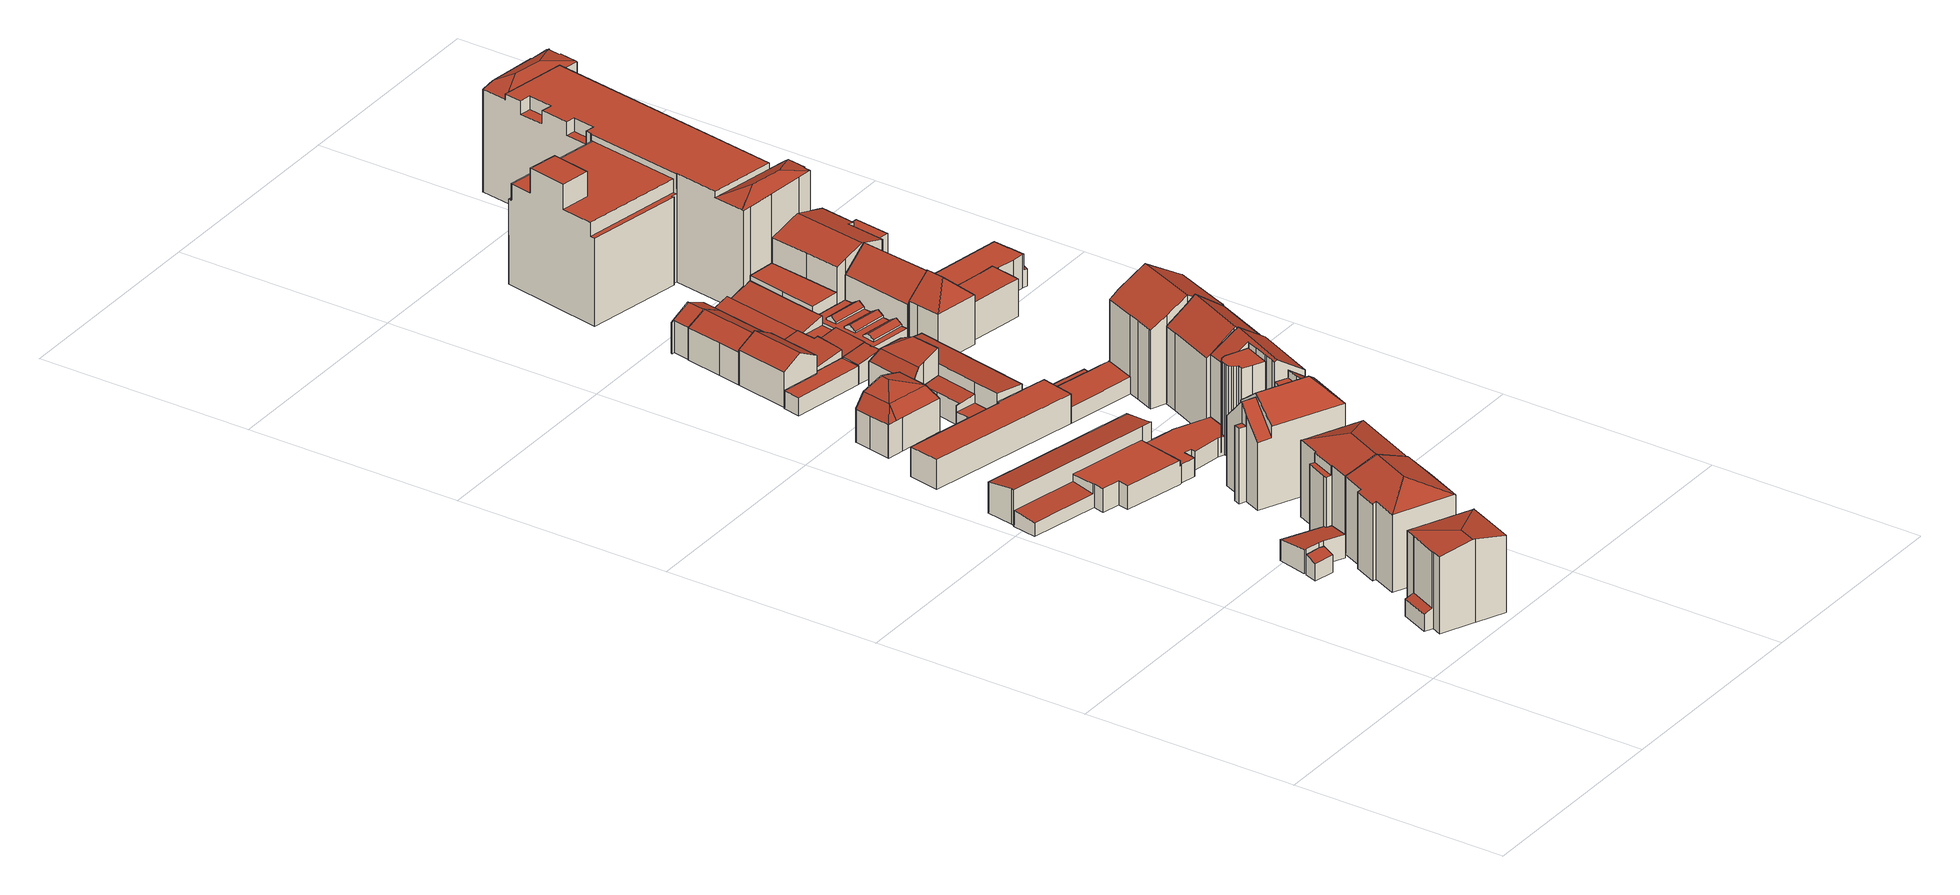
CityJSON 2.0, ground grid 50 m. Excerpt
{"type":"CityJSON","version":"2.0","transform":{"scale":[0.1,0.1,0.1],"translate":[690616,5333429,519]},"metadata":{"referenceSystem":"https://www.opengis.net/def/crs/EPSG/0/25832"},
"CityObjects":{
"building1":{"type":"Building","attributes":{"Gemeindeschluessel":"09162000","HoeheDach":"540.350","HoeheGrund":"521.050","Methode":"2000","NiedrigsteTraufeDesGebaeudes":"524.860","Geometrietyp2DReferenz":"3000","function":"31001_1000","roofType":"3200","measuredHeight":19.3,"storeysAboveGround":5},"geometry":[{"type":"MultiSurface","lod":"2","boundaries":[[[0,1,2,3,4,5]],[[6,7,8,9]],[[10,11,0,5,12,13]],[[14,2,1,15]],[[16,9,8,17]],[[4,3,18,19,20]],[[15,1,0,11]],[[21,19,18,22]],[[23,24,25,17,8,7,26]],[[5,4,20,23,26,27,28,12]],[[6,27,26,7]],[[23,20,19,21,29,24]],[[30,31,28,27,6,9,16]],[[32,14,15,11,10,13,31,30,16,17,25,24,29,21,22]],[[13,12,28,31]],[[14,32,22,18,3,2]]],"semantics":{"surfaces":[{"type":"RoofSurface"},{"type":"WallSurface"},{"type":"GroundSurface"}],"values":[0,0,1,1,1,0,1,1,1,0,1,1,1,2,1,1]}}]},
"building2":{"type":"Building","attributes":{"Gemeindeschluessel":"09162000","HoeheDach":"524.311","HoeheGrund":"519.638","Methode":"2000","NiedrigsteTraufeDesGebaeudes":"523.602","Geometrietyp2DReferenz":"3000","function":"31001_2000","roofType":"2100","measuredHeight":4.67},"geometry":[{"type":"MultiSurface","lod":"2","boundaries":[[[33,34,35,36]],[[33,36,37,38,39]],[[39,40,34,33]],[[37,41,42,38]],[[36,35,41,37]],[[40,42,41,35,34]],[[38,42,40,39]]],"semantics":{"surfaces":[{"type":"WallSurface"},{"type":"GroundSurface"},{"type":"RoofSurface"}],"values":[0,1,0,0,0,2,0]}}]},
"building3":{"type":"Building","attributes":{"Gemeindeschluessel":"09162000","HoeheDach":"525.535","HoeheGrund":"520.026","Methode":"1000","NiedrigsteTraufeDesGebaeudes":"524.845","Geometrietyp2DReferenz":"3000","function":"31001_2000","roofType":"9999","measuredHeight":5.51},"geometry":[{"type":"MultiSurface","lod":"2","boundaries":[[[43,44,45,46]],[[47,48,49,50,51,52,53,43,46,54,55]],[[50,49,56,57,58,51]],[[55,59,60,47]],[[58,57,56,61,60,59,62,45,44,63,64]],[[46,45,62,54]],[[64,63,44,43,53,52]],[[48,61,56,49]],[[54,62,59,55]],[[47,60,61,48]],[[51,58,64,52]]],"semantics":{"surfaces":[{"type":"WallSurface"},{"type":"GroundSurface"},{"type":"RoofSurface"}],"values":[0,1,0,0,2,0,0,0,0,0,0]}}]},
"building4":{"type":"Building","attributes":{"Gemeindeschluessel":"09162000","HoeheDach":"541.730","HoeheGrund":"520.860","Methode":"2000","NiedrigsteTraufeDesGebaeudes":"538.566","Geometrietyp2DReferenz":"3000","function":"31001_1000","roofType":"3200","measuredHeight":20.87,"storeysAboveGround":5},"geometry":[{"type":"MultiSurface","lod":"2","boundaries":[[[65,66,67,68,69,70,71,72]],[[73,74,75,76,77,78,79,80,81,82,71,70,69,68]],[[83,66,65,72,84,85,86,87,88,89]],[[79,87,86,80]],[[77,89,88,78]],[[76,75,74,90,91,92,89,77]],[[74,73,68,67,93,90]],[[78,88,87,79]],[[84,72,71,82]],[[92,91,90,93,67,66,83]],[[85,84,82,81,80,86]],[[92,83,89]]],"semantics":{"surfaces":[{"type":"WallSurface"},{"type":"GroundSurface"},{"type":"RoofSurface"}],"values":[0,1,2,0,0,0,0,0,0,2,0,2]}}]},
"building5":{"type":"Building","attributes":{"Gemeindeschluessel":"09162000","HoeheDach":"529.185","HoeheGrund":"521.037","Methode":"1000","NiedrigsteTraufeDesGebaeudes":"528.215","Geometrietyp2DReferenz":"3000","function":"31001_9998","roofType":"1000","measuredHeight":8.15},"geometry":[{"type":"MultiSurface","lod":"2","boundaries":[[[94,95,96,97]],[[97,98,99,100,101,102,94]],[[102,103,95,94]],[[101,104,103,102]],[[99,105,106,100]],[[98,107,105,99]],[[107,96,95,103,104,106,105]],[[107,98,97,96]],[[100,106,104,101]]],"semantics":{"surfaces":[{"type":"WallSurface"},{"type":"GroundSurface"},{"type":"RoofSurface"}],"values":[0,1,0,0,0,0,2,0,0]}}]},
"building6":{"type":"Building","attributes":{"Gemeindeschluessel":"09162000","HoeheDach":"541.790","HoeheGrund":"520.980","Methode":"2000","NiedrigsteTraufeDesGebaeudes":"536.460","Geometrietyp2DReferenz":"3000","function":"31001_9998","roofType":"3200","measuredHeight":20.81,"storeysAboveGround":5},"geometry":[{"type":"MultiSurface","lod":"2","boundaries":[[[108,109,110,111,112]],[[113,114,115,116,117,118]],[[114,113,118,119,120,121,122,123,124,125,126,127,128]],[[129,130,131,127,126,125]],[[132,133,131,130]],[[121,112,111,122]],[[109,134,129,125,124,123,110]],[[115,133,132,116]],[[108,135,134,109]],[[118,117,136,119]],[[116,132,130,129,134,135,136,117]],[[120,119,136,135,108,112,121]],[[127,131,133,128]],[[128,133,115,114]],[[122,111,110,123]]],"semantics":{"surfaces":[{"type":"RoofSurface"},{"type":"WallSurface"},{"type":"GroundSurface"}],"values":[0,1,2,1,0,1,1,0,1,1,0,1,1,1,1]}}]},
"building7":{"type":"Building","attributes":{"Gemeindeschluessel":"09162000","HoeheDach":"526.201","HoeheGrund":"520.720","Methode":"2000","NiedrigsteTraufeDesGebaeudes":"523.852","Geometrietyp2DReferenz":"3000","function":"31001_2000","roofType":"1000","measuredHeight":5.48},"geometry":[{"type":"MultiSurface","lod":"2","boundaries":[[[137,138,139,140,141,142,143,144,145,146,147,148,149,150,151,152,153,154,155,156,157,158,159,160,161,162,163,164,165,166,167,168]],[[169,170,171,172]],[[173,174,175,176,177,178]],[[141,179,180,142]],[[163,181,182,164]],[[143,183,184,144]],[[145,144,184,185,186,146]],[[154,187,188,155]],[[153,189,187,154]],[[138,190,191,139]],[[146,186,192,147]],[[152,151,193,173,178,189,153]],[[159,172,171,160]],[[148,194,195,149]],[[147,192,194,148]],[[170,196,176,175,181,163,162,161,160,171]],[[164,182,197,165]],[[158,157,198,199,169,172,159]],[[150,200,193,151]],[[193,200,195,194,192,186,185,184,183,180,179,201,191,190,202,203,204,205,197,182,181,175,174,173]],[[188,206,198,157,156,155]],[[140,201,179,141]],[[168,203,202,137]],[[142,180,183,143]],[[205,204,167,166,165,197]],[[139,191,201,140]],[[187,189,178,177,176,196,199,198,206,188]],[[169,199,196,170]],[[137,202,190,138]],[[149,195,200,150]],[[167,204,203,168]]],"semantics":{"surfaces":[{"type":"GroundSurface"},{"type":"RoofSurface"},{"type":"WallSurface"}],"values":[0,1,2,2,2,2,2,2,2,2,2,2,2,2,2,2,2,2,2,1,2,2,2,2,2,2,1,2,2,2,2]}}]},
"building8":{"type":"Building","attributes":{"Gemeindeschluessel":"09162000","HoeheDach":"524.890","HoeheGrund":"521.287","Methode":"1000","NiedrigsteTraufeDesGebaeudes":"524.532","Geometrietyp2DReferenz":"3000","function":"31001_2000","roofType":"1000","measuredHeight":3.6,"storeysAboveGround":1},"geometry":[{"type":"MultiSurface","lod":"2","boundaries":[[[207,208,209,210,211,212]],[[213,212,211,214]],[[214,211,210,215]],[[215,210,209,216]],[[217,207,212,213]],[[216,209,208,218]],[[213,214,215,216,218,217]],[[218,208,207,217]]],"semantics":{"surfaces":[{"type":"RoofSurface"},{"type":"WallSurface"},{"type":"GroundSurface"}],"values":[0,1,1,1,1,1,2,1]}}]},
"building9":{"type":"Building","attributes":{"Gemeindeschluessel":"09162000","HoeheDach":"527.644","HoeheGrund":"520.658","Methode":"2000","NiedrigsteTraufeDesGebaeudes":"527.644","Geometrietyp2DReferenz":"3000","function":"31001_9998","roofType":"1000","measuredHeight":6.99},"geometry":[{"type":"MultiSurface","lod":"2","boundaries":[[[219,220,221,222]],[[223,224,225,226]],[[223,227,228,229,221,220,224]],[[230,229,228,231]],[[226,225,219,222,230,231,232]],[[230,222,221,229]],[[225,224,220,219]],[[223,226,232,227]],[[232,231,228,227]]],"semantics":{"surfaces":[{"type":"WallSurface"},{"type":"GroundSurface"},{"type":"RoofSurface"}],"values":[0,0,1,0,2,0,0,0,0]}}]},
"building10":{"type":"Building","attributes":{"Gemeindeschluessel":"09162000","HoeheDach":"533.550","HoeheGrund":"521.335","Methode":"2000","NiedrigsteTraufeDesGebaeudes":"524.960","Geometrietyp2DReferenz":"3000","function":"31001_2000","roofType":"3200","measuredHeight":12.21,"storeysAboveGround":3},"geometry":[{"type":"MultiSurface","lod":"2","boundaries":[[[233,234,235,236,237,238]],[[239,240,241,242]],[[243,244,245]],[[246,247,248,249]],[[250,251,235,234]],[[252,253,254,245,236,235,251,255]],[[256,241,240,257,258,259,260,250,234,233,261,262,263,264,265,266,267]],[[261,268,269,262]],[[266,270,271,267]],[[272,245,254]],[[264,263,273,247,246,274]],[[265,275,270,266]],[[257,240,239,272,254]],[[276,248,247,273,269,268,277,243,242]],[[261,233,238,277,268]],[[243,277,238,237,244]],[[262,269,273,263]],[[256,267,271,249,248,276]],[[259,252,255,260]],[[271,270,275,274,246,249]],[[252,259,258,253]],[[239,242,243,245,272]],[[242,241,256,276]],[[257,254,253,258]],[[264,274,275,265]],[[260,255,251,250]],[[244,237,236,245]]],"semantics":{"surfaces":[{"type":"WallSurface"},{"type":"RoofSurface"},{"type":"GroundSurface"}],"values":[0,0,1,0,0,1,2,0,0,1,0,0,0,1,0,1,0,0,0,1,0,1,0,0,0,0,1]}}]},
"building11":{"type":"Building","attributes":{"Gemeindeschluessel":"09162000","HoeheDach":"544.020","HoeheGrund":"520.804","Methode":"2000","NiedrigsteTraufeDesGebaeudes":"536.514","Geometrietyp2DReferenz":"3000","function":"31001_1000","roofType":"3200","measuredHeight":23.22,"storeysAboveGround":4},"geometry":[{"type":"MultiSurface","lod":"2","boundaries":[[[278,279,280,281]],[[282,283,284,285,286]],[[287,288,289,290,291,292]],[[293,294,295,296]],[[281,280,296,297]],[[298,299,300,301,302,303]],[[293,296,280,279]],[[304,305,284,283,306,307,308]],[[309,307,306,282,310,311,312,292,291,313]],[[314,310,286,285,315]],[[314,315,316,317]],[[304,299,298,318,278,281,297,288,287,319,320,305]],[[302,321,322,295,294,303]],[[322,321,290,289]],[[301,313,291,290,321,302]],[[320,319,312,311,317,316]],[[282,286,310]],[[278,318,294,293,279]],[[282,306,283]],[[298,303,294,318]],[[288,297,296,295,322,289]],[[300,309,313,301]],[[317,311,310,314]],[[305,320,316,315,285,284]],[[304,308,300,299]],[[300,308,307,309]],[[287,292,312,319]]],"semantics":{"surfaces":[{"type":"WallSurface"},{"type":"RoofSurface"},{"type":"GroundSurface"}],"values":[0,1,0,0,0,0,1,0,1,0,1,2,1,1,0,0,0,0,0,0,0,1,0,0,0,1,0]}}]},
"building12":{"type":"Building","attributes":{"Gemeindeschluessel":"09162000","HoeheDach":"526.794","HoeheGrund":"521.082","Methode":"2000","NiedrigsteTraufeDesGebaeudes":"524.790","Geometrietyp2DReferenz":"3000","function":"31001_2000","roofType":"1000","measuredHeight":5.71,"storeysAboveGround":2},"geometry":[{"type":"MultiSurface","lod":"2","boundaries":[[[323,324,325,326,327,328,329,330]],[[331,329,328,332]],[[333,325,324,334]],[[330,335,336,323]],[[337,338,331,332,339,340]],[[341,340,339,342]],[[343,337,340,341]],[[344,335,330,329,331,338]],[[345,327,326,346]],[[323,336,334,324]],[[335,344,343,341,342,345,346,333,334,336]],[[345,342,339,332,328,327]],[[346,326,325,333]],[[344,338,337,343]]],"semantics":{"surfaces":[{"type":"RoofSurface"},{"type":"WallSurface"},{"type":"GroundSurface"}],"values":[0,1,1,1,0,1,1,1,1,1,2,1,1,1]}}]},
"building13":{"type":"Building","attributes":{"Gemeindeschluessel":"09162000","HoeheDach":"525.040","HoeheGrund":"520.844","Methode":"2000","NiedrigsteTraufeDesGebaeudes":"525.040","Geometrietyp2DReferenz":"3000","function":"31001_2000","roofType":"1000","measuredHeight":4.2},"geometry":[{"type":"MultiSurface","lod":"2","boundaries":[[[347,348,349,350]],[[351,352,353,354]],[[355,356,357,358]],[[350,349,359,360]],[[348,361,357,356,353,352,359,349]],[[354,353,356,355]],[[360,359,352,351]],[[348,347,362,361]],[[358,357,361,362]],[[362,347,350,360,351,354,355,358]]],"semantics":{"surfaces":[{"type":"WallSurface"},{"type":"RoofSurface"},{"type":"GroundSurface"}],"values":[0,0,0,0,1,0,0,0,0,2]}}]},
"building14":{"type":"Building","attributes":{"Gemeindeschluessel":"09162000","HoeheDach":"531.670","HoeheGrund":"521.144","Methode":"2000","NiedrigsteTraufeDesGebaeudes":"529.185","Geometrietyp2DReferenz":"3000","function":"31001_9998","roofType":"3100","measuredHeight":10.53},"geometry":[{"type":"MultiSurface","lod":"2","boundaries":[[[363,364,365,366]],[[366,365,367,368]],[[369,370,371,372]],[[373,374,375,371,370]],[[376,363,366,368,369,372]],[[368,367,373,370,369]],[[372,371,375,376]],[[367,365,364,374,373]],[[376,375,374,364,363]]],"semantics":{"surfaces":[{"type":"WallSurface"},{"type":"RoofSurface"},{"type":"GroundSurface"}],"values":[0,0,0,1,2,0,0,1,0]}}]},
"building15":{"type":"Building","attributes":{"Gemeindeschluessel":"09162000","HoeheDach":"533.063","HoeheGrund":"520.809","Methode":"2000","NiedrigsteTraufeDesGebaeudes":"524.840","Geometrietyp2DReferenz":"3000","function":"31001_1000","roofType":"2100","measuredHeight":12.25,"storeysAboveGround":3},"geometry":[{"type":"MultiSurface","lod":"2","boundaries":[[[377,378,379,380]],[[381,382,378,377]],[[383,384,385,386,387,388,389]],[[390,391,392,393]],[[394,395,379,378,382,396]],[[397,398,399,400,401,402]],[[403,389,388,404]],[[401,400,405,394,396,406]],[[407,386,385,402,401,406,392,391]],[[405,400,399,408]],[[380,379,395,408,409]],[[410,387,386]],[[385,384,411,397,402]],[[412,413,414,415]],[[416,417,413,412]],[[390,393,381,377,380,409,398,397,411,418,403,404,416,412,415]],[[404,388,387,410,417,416]],[[383,418,411,384]],[[418,383,389,403]],[[408,395,394,405]],[[390,415,414,407,391]],[[381,393,392,406,396,382]],[[407,414,413,417,410,386]],[[409,408,399,398]]],"semantics":{"surfaces":[{"type":"WallSurface"},{"type":"RoofSurface"},{"type":"GroundSurface"}],"values":[0,0,1,0,1,0,0,0,1,1,0,1,0,0,0,2,0,0,0,0,0,0,1,0]}}]},
"building16":{"type":"Building","attributes":{"Gemeindeschluessel":"09162000","HoeheDach":"541.830","HoeheGrund":"520.750","Methode":"2000","NiedrigsteTraufeDesGebaeudes":"541.830","Geometrietyp2DReferenz":"3000","function":"31001_9998","roofType":"1000","measuredHeight":21.08},"geometry":[{"type":"MultiSurface","lod":"2","boundaries":[[[419,420,421,422]],[[423,424,425,426]],[[427,428,429,430]],[[431,432,433,434]],[[435,436,437,438]],[[439,440,441,442]],[[434,433,443,444]],[[445,446,420,419]],[[426,425,436,435]],[[430,429,447,448]],[[449,450,451,452]],[[448,447,450,449]],[[452,451,424,423]],[[419,422,427,430,448,449,452,423,426,435,438,453,431,434,444,454,455,439,442,445]],[[422,421,428,427]],[[446,441,440,456,457,443,433,432,458,437,436,425,424,451,450,447,429,428,421,420]],[[453,458,432,431]],[[442,441,446,445]],[[454,457,456,455]],[[444,443,457,454]],[[455,456,440,439]],[[438,437,458,453]]],"semantics":{"surfaces":[{"type":"WallSurface"},{"type":"GroundSurface"},{"type":"RoofSurface"}],"values":[0,0,0,0,0,0,0,0,0,0,0,0,0,1,0,2,0,0,0,0,0,0]}}]},
"building17":{"type":"Building","attributes":{"Gemeindeschluessel":"09162000","HoeheDach":"530.870","HoeheGrund":"521.144","Methode":"2000","NiedrigsteTraufeDesGebaeudes":"528.523","Geometrietyp2DReferenz":"3000","function":"31001_9998","roofType":"3100","measuredHeight":9.73},"geometry":[{"type":"MultiSurface","lod":"2","boundaries":[[[376,459,460,461]],[[461,460,462,463]],[[363,464,465,459,376]],[[466,467,464,363]],[[463,466,363,376,461]],[[464,467,468,465]],[[463,462,468,467,466]],[[465,468,462,460,459]]],"semantics":{"surfaces":[{"type":"WallSurface"},{"type":"GroundSurface"},{"type":"RoofSurface"}],"values":[0,0,0,0,1,2,0,2]}}]},
"building18":{"type":"Building","attributes":{"Gemeindeschluessel":"09162000","HoeheDach":"529.633","HoeheGrund":"520.658","Methode":"2000","NiedrigsteTraufeDesGebaeudes":"528.983","Geometrietyp2DReferenz":"3000","function":"31001_1000","roofType":"1000","measuredHeight":8.97,"storeysAboveGround":3},"geometry":[{"type":"MultiSurface","lod":"2","boundaries":[[[469,470,471,472,473,474,475,476,220,221]],[[470,477,478,471]],[[472,479,480,473]],[[476,481,482,220]],[[220,482,483,221]],[[475,484,481,476]],[[474,485,484,475]],[[483,482,481,484,485,480,479,478,477,486]],[[469,486,477,470]],[[471,478,479,472]],[[473,480,485,474]],[[221,483,486,469]]],"semantics":{"surfaces":[{"type":"GroundSurface"},{"type":"WallSurface"},{"type":"RoofSurface"}],"values":[0,1,1,1,1,1,1,2,1,1,1,1]}}]},
"building19":{"type":"Building","attributes":{"Gemeindeschluessel":"09162000","HoeheDach":"543.731","HoeheGrund":"520.740","Methode":"2000","NiedrigsteTraufeDesGebaeudes":"539.373","Geometrietyp2DReferenz":"3000","function":"31001_9998","roofType":"3100","measuredHeight":22.99,"storeysAboveGround":6},"geometry":[{"type":"MultiSurface","lod":"2","boundaries":[[[487,488,489,490]],[[491,487,490,492,493,494,495,496,497,498,499,500,137,168,501,502,503,504]],[[489,488,505,506,507,508]],[[137,509,510,168]],[[500,511,509,137]],[[495,512,513,496]],[[507,506,504,503,502,514]],[[492,490,489,508,515,493]],[[496,513,516,497]],[[511,517,518,516,513,512,519,515,508,507,514,520,510,509]],[[499,517,511,500]],[[498,518,517,499]],[[504,506,505,491]],[[497,516,518,498]],[[168,510,520,501]],[[501,520,514,502]],[[491,505,488,487]],[[494,519,512,495]],[[493,515,519,494]]],"semantics":{"surfaces":[{"type":"WallSurface"},{"type":"GroundSurface"},{"type":"RoofSurface"}],"values":[0,1,2,0,0,0,0,0,0,2,0,0,0,0,0,0,0,0,0]}}]},
"building20":{"type":"Building","attributes":{"Gemeindeschluessel":"09162000","HoeheDach":"530.840","HoeheGrund":"521.185","Methode":"2000","NiedrigsteTraufeDesGebaeudes":"528.333","Geometrietyp2DReferenz":"3000","function":"31001_9998","roofType":"3100","measuredHeight":9.65},"geometry":[{"type":"MultiSurface","lod":"2","boundaries":[[[521,522,467,523]],[[467,522,524,525]],[[526,527,528,529,530,521,523]],[[531,530,529,532]],[[526,523,467,525,533]],[[521,530,531,524,522]],[[534,528,527,535]],[[534,535,533,525,524,531,532]],[[526,533,535,527]],[[528,534,532,529]]],"semantics":{"surfaces":[{"type":"WallSurface"},{"type":"RoofSurface"},{"type":"GroundSurface"}],"values":[0,1,2,0,0,0,0,1,0,0]}}]},
"building21":{"type":"Building","attributes":{"Gemeindeschluessel":"09162000","HoeheDach":"526.038","HoeheGrund":"520.727","Methode":"2000","NiedrigsteTraufeDesGebaeudes":"525.296","Geometrietyp2DReferenz":"3000","function":"31001_2000","roofType":"1000","measuredHeight":5.31},"geometry":[{"type":"MultiSurface","lod":"2","boundaries":[[[536,537,538,539,540]],[[541,542,543,544]],[[545,546,547,548]],[[549,550,551,552]],[[552,551,553,554]],[[536,543,542,547,546,553,551,550,537]],[[545,548,541,544,540,539,538,549,552,554]],[[554,553,546,545]],[[544,543,536,540]],[[538,537,550,549]],[[548,547,542,541]]],"semantics":{"surfaces":[{"type":"WallSurface"},{"type":"RoofSurface"},{"type":"GroundSurface"}],"values":[0,0,0,0,0,1,2,0,0,0,0]}}]},
"building22":{"type":"Building","attributes":{"Gemeindeschluessel":"09162000","HoeheDach":"526.963","HoeheGrund":"520.875","Methode":"2000","NiedrigsteTraufeDesGebaeudes":"524.964","Geometrietyp2DReferenz":"3000","function":"31001_2000","roofType":"2100","measuredHeight":6.09},"geometry":[{"type":"MultiSurface","lod":"2","boundaries":[[[555,556,557,558]],[[559,560,561,562,556,555]],[[563,564,565,566,567,559,555,558,568,569,570]],[[571,572,573,557,556,562,574,575]],[[576,574,562,561]],[[561,560,577,578,579,580,576]],[[558,557,573,568]],[[564,580,579,565]],[[565,579,578,566]],[[568,573,572,569]],[[570,571,575,563]],[[567,577,560,559]],[[563,575,574,576,580,564]],[[569,572,571,570]],[[566,578,577,567]]],"semantics":{"surfaces":[{"type":"WallSurface"},{"type":"GroundSurface"},{"type":"RoofSurface"}],"values":[0,0,1,2,0,2,0,0,0,0,0,0,0,0,0]}}]},
"building23":{"type":"Building","attributes":{"Gemeindeschluessel":"09162000","HoeheDach":"526.123","HoeheGrund":"520.727","Methode":"2000","NiedrigsteTraufeDesGebaeudes":"525.240","Geometrietyp2DReferenz":"3000","function":"31001_2000","roofType":"1000","measuredHeight":5.4},"geometry":[{"type":"MultiSurface","lod":"2","boundaries":[[[548,581,582,583]],[[541,584,581,548]],[[584,585,586,587,588,582,581]],[[548,583,589,590,591,592,541]],[[591,586,585,592]],[[589,588,587,590]],[[583,582,588,589]],[[590,587,586,591]],[[592,585,584,541]]],"semantics":{"surfaces":[{"type":"WallSurface"},{"type":"RoofSurface"},{"type":"GroundSurface"}],"values":[0,0,1,2,0,0,0,0,0]}}]},
"building24":{"type":"Building","attributes":{"Gemeindeschluessel":"09162000","HoeheDach":"524.573","HoeheGrund":"520.690","Methode":"1000","NiedrigsteTraufeDesGebaeudes":"524.573","Geometrietyp2DReferenz":"3000","function":"31001_2000","roofType":"1000","measuredHeight":3.88},"geometry":[{"type":"MultiSurface","lod":"2","boundaries":[[[593,594,595,596,223,597,224,598,599,600,601,602]],[[599,603,604,600]],[[598,605,603,599]],[[606,607,608,609,610,611,604,603,605,612,613,614]],[[596,595,607,606,614,223]],[[595,594,593,609,608,607]],[[611,610,602,601,600,604]],[[224,612,605,598]],[[602,610,609,593]],[[614,613,612,224,597,223]]],"semantics":{"surfaces":[{"type":"GroundSurface"},{"type":"WallSurface"},{"type":"RoofSurface"}],"values":[0,1,1,2,1,1,1,1,1,1]}}]},
"building25":{"type":"Building","attributes":{"Gemeindeschluessel":"09162000","HoeheDach":"523.154","HoeheGrund":"520.720","Methode":"1000","NiedrigsteTraufeDesGebaeudes":"523.154","Geometrietyp2DReferenz":"3000","function":"31001_2000","roofType":"1000","measuredHeight":2.43},"geometry":[{"type":"MultiSurface","lod":"2","boundaries":[[[615,616,617,618]],[[618,617,619,599]],[[619,617,616,620]],[[598,615,618,599]],[[599,619,620,598]],[[598,620,616,615]]],"semantics":{"surfaces":[{"type":"WallSurface"},{"type":"RoofSurface"},{"type":"GroundSurface"}],"values":[0,0,1,2,0,0]}}]},
"building26":{"type":"Building","attributes":{"Gemeindeschluessel":"09162000","HoeheDach":"543.903","HoeheGrund":"520.800","Methode":"1000","NiedrigsteTraufeDesGebaeudes":"538.739","Geometrietyp2DReferenz":"3000","function":"31001_9998","roofType":"3100","measuredHeight":23.1,"storeysAboveGround":6},"geometry":[{"type":"MultiSurface","lod":"2","boundaries":[[[621,622,623,624]],[[625,626,627,628]],[[624,623,626,625]],[[629,630,631,632,633,634]],[[635,636,637,638,639,640]],[[640,639,641,642]],[[643,644,645,646,628,627]],[[647,631,630,629,648,649,650,636,635,640,642,621,624,625,628,646,645]],[[638,637,651,643,627,626,623,622,641,639]],[[647,652,632,631]],[[642,641,622,621]],[[650,649,653,651,637,636]],[[645,644,652,647]],[[648,629,634,654,653,649]],[[653,654,634,633,632,652,644,643,651]]],"semantics":{"surfaces":[{"type":"WallSurface"},{"type":"GroundSurface"},{"type":"RoofSurface"}],"values":[0,0,0,0,0,0,0,1,2,0,0,0,0,0,2]}}]},
"building27":{"type":"Building","attributes":{"Gemeindeschluessel":"09162000","HoeheDach":"527.236","HoeheGrund":"520.690","Methode":"2000","NiedrigsteTraufeDesGebaeudes":"525.070","Geometrietyp2DReferenz":"3000","function":"31001_2000","roofType":"2100","measuredHeight":6.55},"geometry":[{"type":"MultiSurface","lod":"2","boundaries":[[[655,656,657,658]],[[659,660,661,662,663,664,665]],[[656,655,666,667]],[[655,658,668,592,591,590,669,670,671,672,673,674,666]],[[675,676,677,678,679,657,656,667,680]],[[591,662,661,590]],[[673,675,680,674]],[[671,670,659,665,678,677]],[[590,661,660,669]],[[675,673,672,676]],[[659,670,669,660]],[[664,679,678,665]],[[671,677,676,672]],[[674,680,667,666]],[[679,664,663,592,668,658,657]],[[662,591,592,663]]],"semantics":{"surfaces":[{"type":"WallSurface"},{"type":"RoofSurface"},{"type":"GroundSurface"}],"values":[0,1,0,2,1,0,0,0,0,0,0,0,0,0,0,0]}}]},
"building28":{"type":"Building","attributes":{"Gemeindeschluessel":"09162000","HoeheDach":"526.990","HoeheGrund":"520.631","Methode":"2000","NiedrigsteTraufeDesGebaeudes":"525.690","Geometrietyp2DReferenz":"3000","function":"31001_2000","roofType":"1000","measuredHeight":6.36,"storeysAboveGround":1},"geometry":[{"type":"MultiSurface","lod":"2","boundaries":[[[681,682,683,684]],[[685,686,687,688]],[[689,690,691,692]],[[693,694,684,683,695,696,697,698,699,700,701,702,703,686,685,704,705,690,689]],[[697,696,706,707]],[[708,709,710,711,712]],[[696,695,713,706]],[[714,715,716,717]],[[700,699,712,711]],[[718,719,720,721,722,723]],[[681,707,706,713,682]],[[692,691,724,725]],[[726,727,728,688,687]],[[716,723,722,717]],[[722,721,720,719,729,730,693,689,692,725,731,714,717]],[[695,683,682,713]],[[719,718,732,729]],[[726,703,702,709,708,698,697,707,681,684,694,733,732,718,723,716,715,724,691,690,705,727]],[[705,704,728,727]],[[729,732,733,730]],[[701,700,711,710]],[[704,685,688,728]],[[724,715,714,731,725]],[[726,687,686,703]],[[708,712,699,698]],[[730,733,694,693]],[[702,701,710,709]]],"semantics":{"surfaces":[{"type":"WallSurface"},{"type":"RoofSurface"},{"type":"GroundSurface"}],"values":[0,1,0,0,0,0,1,0,1,0,0,0,0,0,2,1,0,1,0,0,1,1,0,0,0,0,0]}}]},
"building29":{"type":"Building","attributes":{"Gemeindeschluessel":"09162000","HoeheDach":"536.760","HoeheGrund":"520.631","Methode":"2000","NiedrigsteTraufeDesGebaeudes":"531.943","Geometrietyp2DReferenz":"3000","function":"31001_1000","roofType":"3200","measuredHeight":16.13,"storeysAboveGround":4},"geometry":[{"type":"MultiSurface","lod":"2","boundaries":[[[734,735,736,737,738,739]],[[740,741,742,743,744,745,746]],[[735,746,745,747,736]],[[737,736,747,748,749,750]],[[734,740,746,735]],[[740,734,739,741]],[[742,741,739,738,750]],[[744,748,747,745]],[[742,750,749,743]],[[738,737,750]],[[743,749,748,744]]],"semantics":{"surfaces":[{"type":"RoofSurface"},{"type":"GroundSurface"},{"type":"WallSurface"}],"values":[0,1,2,0,2,2,2,2,2,0,2]}}]},
"building30":{"type":"Building","attributes":{"Gemeindeschluessel":"09162000","HoeheDach":"544.299","HoeheGrund":"520.750","Methode":"1000","NiedrigsteTraufeDesGebaeudes":"538.960","Geometrietyp2DReferenz":"3000","function":"31001_9998","roofType":"3100","measuredHeight":23.55,"storeysAboveGround":6},"geometry":[{"type":"MultiSurface","lod":"2","boundaries":[[[751,752,753,754]],[[755,756,757,758,759,760]],[[754,753,761,645]],[[751,754,645,628,762,625,624,760,759,758,763,764,765,766,767,768,769,770]],[[645,761,771,628]],[[770,772,752,751]],[[763,773,774,764]],[[775,776,777,778,779,780,781,774,773,757,756,755]],[[765,781,780,766]],[[782,769,768,778]],[[769,782,772,770]],[[624,775,755,760]],[[625,776,775,624]],[[762,628,771,777,776,625]],[[764,774,781,765]],[[771,761,753,752,772,782,778,777]],[[767,779,778,768]],[[758,757,773,763]],[[766,780,779,767]]],"semantics":{"surfaces":[{"type":"WallSurface"},{"type":"GroundSurface"},{"type":"RoofSurface"}],"values":[0,0,0,1,0,0,0,2,0,0,0,0,0,0,0,2,0,0,0]}}]},
"building31":{"type":"Building","attributes":{"Gemeindeschluessel":"09162000","HoeheDach":"528.431","HoeheGrund":"520.803","Methode":"2000","NiedrigsteTraufeDesGebaeudes":"528.431","Geometrietyp2DReferenz":"3000","function":"31001_9998","roofType":"1000","measuredHeight":7.63},"geometry":[{"type":"MultiSurface","lod":"2","boundaries":[[[783,784,785,786]],[[787,788,789,790]],[[790,789,784,783]],[[791,792,788,787]],[[786,785,793,794]],[[785,784,789,788,792,793]],[[794,791,787,790,783,786]],[[794,793,792,791]]],"semantics":{"surfaces":[{"type":"WallSurface"},{"type":"RoofSurface"},{"type":"GroundSurface"}],"values":[0,0,0,0,0,1,2,0]}}]},
"building32":{"type":"Building","attributes":{"Gemeindeschluessel":"09162000","HoeheDach":"536.485","HoeheGrund":"520.690","Methode":"2000","NiedrigsteTraufeDesGebaeudes":"531.324","Geometrietyp2DReferenz":"3000","function":"31001_1000","roofType":"3100","measuredHeight":15.79},"geometry":[{"type":"MultiSurface","lod":"2","boundaries":[[[795,796,797,798]],[[799,798,797,800,801]],[[802,803,804,805]],[[806,807,808,809]],[[803,802,809,808]],[[810,811,796,795]],[[797,796,811,812,800]],[[799,801,805,804]],[[810,807,806,812,811]],[[806,809,802,805,801,800,812]],[[799,804,803,808,807,810,795,798]]],"semantics":{"surfaces":[{"type":"WallSurface"},{"type":"RoofSurface"},{"type":"GroundSurface"}],"values":[0,0,0,0,0,0,1,0,0,1,2]}}]},
"building33":{"type":"Building","attributes":{"Gemeindeschluessel":"09162000","HoeheDach":"529.380","HoeheGrund":"520.730","Methode":"1000","NiedrigsteTraufeDesGebaeudes":"529.380","Geometrietyp2DReferenz":"3000","function":"31001_1000","roofType":"1000","measuredHeight":8.65,"storeysAboveGround":3},"geometry":[{"type":"MultiSurface","lod":"2","boundaries":[[[798,813,814,815]],[[816,817,818,819,820,821]],[[821,820,813,798]],[[822,823,824,825]],[[819,818,826,827,824,823,828,814,813,820]],[[815,814,828,829]],[[817,830,831,825,824,827,826,818]],[[831,830,817,816,821,798,815,829,822,825]],[[829,828,823,822]]],"semantics":{"surfaces":[{"type":"WallSurface"},{"type":"RoofSurface"},{"type":"GroundSurface"}],"values":[0,0,0,0,1,0,0,2,0]}}]},
"building34":{"type":"Building","attributes":{"Gemeindeschluessel":"09162000","HoeheDach":"549.898","HoeheGrund":"520.620","Methode":"2000","NiedrigsteTraufeDesGebaeudes":"539.820","Geometrietyp2DReferenz":"3000","function":"31001_1000","roofType":"1000","measuredHeight":29.28},"geometry":[{"type":"MultiSurface","lod":"2","boundaries":[[[832,833,834,835]],[[836,837,838,839]],[[840,841,842,843]],[[844,845,846,847]],[[848,849,850,851]],[[852,851,850,853,854,855]],[[856,838,837,844,847,857,858,859]],[[850,849,860,861,862,863,864,865,866,867,868,869,870,871,872,853]],[[873,874,875,876,877]],[[878,879,880,881]],[[847,846,882,857]],[[854,853,872,883]],[[884,885,886,887]],[[888,889,890,891]],[[892,893,894,895]],[[896,897,898,859,858,899,845,844,837,836,900,901]],[[902,903,904,905,906,907]],[[908,906,905,909,910,911,912,913,914,915,916,917,918,892,895,896,901,919,884,887,878,881,920,921,922,923,874,873,924,888,891,925,926,840,843,927,928]],[[929,930,931,932,904,903,854,883,933]],[[923,934,875,874]],[[891,890,935,925]],[[929,933,936]],[[905,904,932,909]],[[910,909,932,931,937]],[[938,876,875,934,939,940]],[[851,941,942,943,944,938,940,848]],[[908,928,945,943,942]],[[946,947,948,937,931,930]],[[949,866,865,950]],[[936,933,883,872,871,918,917,951]],[[952,867,866,949]],[[922,939,934,923]],[[913,953,954,914]],[[919,955,885,884]],[[852,855,902,907,956]],[[887,886,879,878]],[[882,846,845,899]],[[921,920,957,958,869,868]],[[950,865,864,959]],[[913,912,947,946,953]],[[926,925,935,960,961]],[[915,962,963,916]],[[855,854,903,902]],[[956,941,851,852]],[[839,958,957,880,879,886,885,955,900,836]],[[962,954,953,946,930,929,936,951,963]],[[906,908,942,941,956,907]],[[901,900,955,919]],[[943,945,964,842,841,961,960,944]],[[892,918,871,870,965,893]],[[927,964,945,928]],[[833,861,860,834]],[[966,856,859,898]],[[857,882,899,858]],[[881,880,957,920]],[[921,868,867,952,959,864,863,835,834,860,849,848,940,939,922]],[[949,950,959,952]],[[832,862,861,833]],[[926,961,841,840]],[[843,842,964,927]],[[938,944,960,935,890,889,967,877,876]],[[895,894,897,896]],[[911,948,947,912]],[[910,937,948,911]],[[835,863,862,832]],[[916,963,951,917]],[[856,966,965,870,869,958,839,838]],[[894,893,965,966,898,897]],[[962,915,914,954]],[[924,967,889,888]],[[873,877,967,924]]],"semantics":{"surfaces":[{"type":"RoofSurface"},{"type":"WallSurface"},{"type":"GroundSurface"}],"values":[0,1,1,1,1,1,0,0,1,1,1,1,1,1,1,1,1,2,0,1,1,0,1,1,0,0,1,0,1,1,1,1,1,1,0,1,0,1,1,1,1,1,1,1,0,0,1,1,0,1,1,1,1,1,1,1,0,1,1,1,0,1,1,1,1,1,1,0,1,1,1]}}]},
"building35":{"type":"Building","attributes":{"Gemeindeschluessel":"09162000","HoeheDach":"536.582","HoeheGrund":"520.861","Methode":"2000","NiedrigsteTraufeDesGebaeudes":"527.230","Geometrietyp2DReferenz":"3000","function":"31001_9998","roofType":"3100","measuredHeight":15.72,"storeysAboveGround":6},"geometry":[{"type":"MultiSurface","lod":"2","boundaries":[[[968,969,970,971,972,973,974]],[[975,976,977,978,979,980,981,982,983]],[[984,985,970,969,986]],[[987,974,973,988]],[[989,979,978,990]],[[991,976,975,992]],[[987,993,994,968,974]],[[995,996,997,998]],[[999,980,979,989]],[[990,978,977,1000]],[[982,1001,1002,983]],[[1003,1004,1005,1001,982,981]],[[1006,1002,998,997]],[[996,995,994,993]],[[970,985,1007,971]],[[1008,972,971,1007]],[[1003,981,980,999]],[[984,986,1005,1004]],[[1000,977,976,991]],[[968,994,995,998,1002,1001,1005,986,969]],[[1006,992,975,983,1002]],[[988,973,972,1008]],[[1006,997,996,993,987,988,1008,1007,985,984,1004,1003,999,989,990,1000,991,992]]],"semantics":{"surfaces":[{"type":"RoofSurface"},{"type":"WallSurface"},{"type":"GroundSurface"}],"values":[0,0,1,1,1,1,1,1,1,1,1,1,1,1,1,1,1,1,1,0,1,1,2]}}]},
"building36":{"type":"Building","attributes":{"Gemeindeschluessel":"09162000","HoeheDach":"528.350","HoeheGrund":"520.742","Methode":"2000","NiedrigsteTraufeDesGebaeudes":"524.701","Geometrietyp2DReferenz":"3000","function":"31001_1000","roofType":"1000","measuredHeight":7.61,"storeysAboveGround":2},"geometry":[{"type":"MultiSurface","lod":"2","boundaries":[[[822,1009,1010,829]],[[1011,1012,1013,1014,1015,1016]],[[1017,1018,1019,1020]],[[1021,815,829,1010]],[[1022,1023,1024,1025]],[[1026,1014,1013,1027]],[[1028,1029,1030,1031]],[[825,1032,1009,822]],[[1012,1011,1017,1020,825,822,829,815,798,795,1033,1028,1031,1034,1035]],[[1033,795,1036,1037,1038,1039]],[[1020,1019,1032,825]],[[1025,1037,1036,1022]],[[1033,1039,1029,1028]],[[1011,1016,1018,1017]],[[1035,1034,1040,1041,1026,1027]],[[1031,1030,1040,1034]],[[1013,1012,1035,1027]],[[1026,1041,1015,1014]],[[795,798,1042,1023,1022,1036]],[[1021,1010,1009,1032,1019,1018,1016,1015,1041,1040,1030,1029,1039,1038,1024,1023,1042]],[[815,1021,1042,798]],[[1025,1024,1038,1037]]],"semantics":{"surfaces":[{"type":"WallSurface"},{"type":"RoofSurface"},{"type":"GroundSurface"}],"values":[0,0,0,0,0,1,0,0,2,0,0,1,0,0,0,0,0,0,0,1,0,0]}}]}
},
"vertices":[
[210,39,213],[277,9,198],[311,85,198],[326,120,198],[222,80,214],[205,41,214],[142,96,67],[172,161,67],[154,169,59],[124,104,59],[205,41,20],[210,39,20],[134,73,198],[134,73,20],[311,85,20],[277,9,20],[124,104,20],[154,169,20],[327,120,198],[184,184,198],[183,183,199],[184,184,20],[327,120,20],[173,161,198],[173,161,20],[172,161,20],[172,161,198],[142,96,198],[143,95,198],[183,183,20],[142,96,20],[143,95,20],[326,120,20],
[187,406,6],[187,406,46],[197,435,53],[197,435,6],[233,429,6],[244,424,6],[235,396,6],[235,396,46],[233,429,53],[244,424,53],
[210,505,10],[210,505,58],[301,462,58],[301,462,10],[290,403,10],[244,425,10],[233,429,10],[201,435,10],[197,435,10],[194,436,10],[194,438,10],[299,455,10],[311,449,10],[233,429,64],[201,435,65],[197,435,65],[311,449,59],[290,403,64],[244,425,64],[299,455,59],[194,438,65],[194,436,65],
[301,398,204],[357,372,227],[423,342,199],[423,342,19],[357,372,19],[301,398,19],[290,403,19],[290,403,199],[389,262,19],[353,181,19],[352,182,19],[351,182,19],[216,242,19],[241,297,19],[233,300,19],[257,351,19],[264,348,19],[265,348,19],[314,279,227],[265,348,199],[264,348,199],[257,351,196],[233,300,196],[241,297,199],[216,242,199],[353,181,198],[352,182,199],[351,182,199],[389,262,199],
[364,938,20],[364,938,102],[16,1013,102],[16,1013,20],[18,1021,20],[28,1082,20],[402,1000,20],[390,944,20],[388,933,20],[388,933,102],[390,944,100],[28,1082,92],[402,1000,92],[18,1021,101],
[310,450,175],[335,506,175],[324,511,175],[301,462,175],[299,455,175],[356,373,20],[423,342,20],[423,342,197],[356,373,228],[290,403,198],[290,403,20],[311,449,20],[310,450,20],[299,455,20],[301,462,20],[324,511,20],[335,506,20],[337,505,20],[360,555,20],[360,556,20],[494,496,20],[337,505,198],[360,555,198],[360,556,197],[396,459,228],[494,496,197],[335,506,197],[310,450,197],[311,449,198],
[508,836,17],[502,836,17],[496,836,17],[491,833,17],[486,830,17],[483,825,17],[481,820,17],[468,826,17],[410,834,17],[400,835,17],[402,846,17],[384,850,17],[378,822,17],[340,831,17],[340,829,17],[336,829,17],[197,861,17],[202,886,17],[161,896,17],[161,898,17],[166,921,17],[164,922,17],[6,957,17],[16,1013,17],[175,979,17],[361,939,17],[364,938,17],[387,933,17],[444,921,17],[445,920,17],[520,888,17],[528,884,17],[164,922,49],[175,979,55],[16,1013,55],[6,957,49],[336,829,60],[343,858,60],[361,939,60],[361,939,72],[343,858,72],[336,829,72],[486,830,60],[483,825,60],[364,938,60],[387,933,60],[481,820,60],[468,826,60],[410,834,60],[400,835,60],[202,886,72],[161,896,72],[197,861,72],[502,836,60],[496,836,60],[402,846,60],[340,829,60],[384,850,60],[378,822,60],[175,979,72],[444,921,60],[166,921,72],[164,922,72],[340,831,60],[491,833,60],[508,836,60],[528,884,60],[520,888,60],[445,920,60],[161,898,72],
[255,1256,59],[262,1289,55],[210,1299,55],[157,1311,55],[154,1300,57],[150,1278,59],[150,1278,23],[154,1300,23],[157,1311,23],[210,1299,23],[255,1256,23],[262,1289,23],
[371,1230,86],[371,1230,17],[305,1245,17],[305,1245,86],[413,1141,17],[430,1216,17],[430,1216,86],[413,1141,86],[52,1221,17],[64,1292,17],[304,1241,17],[304,1241,86],[64,1292,86],[52,1221,86],
[198,1436,23],[108,1452,23],[108,1452,100],[129,1448,131],[180,1439,145],[198,1436,141],[131,1355,100],[131,1355,23],[234,1336,23],[234,1336,100],[218,1359,131],[176,1419,145],[116,1378,131],[251,1425,60],[251,1425,99],[244,1387,99],[244,1387,60],[107,1451,23],[107,1451,100],[100,1414,100],[91,1365,100],[91,1362,100],[107,1449,100],[244,1387,23],[91,1362,23],[91,1365,23],[100,1414,23],[107,1449,23],[232,1430,23],[251,1427,23],[251,1425,23],[265,1422,23],[265,1420,23],[296,1415,23],[289,1379,23],[232,1430,131],[251,1427,100],[296,1415,60],[289,1379,60],[112,1358,100],[251,1425,100],[265,1422,60],[265,1420,60],[244,1387,100],[231,1430,131],
[337,688,18],[337,688,192],[343,703,192],[343,703,18],[554,675,201],[571,667,188],[584,695,188],[548,711,216],[536,683,216],[505,693,18],[383,749,18],[383,749,179],[413,735,179],[413,735,205],[505,693,205],[352,681,192],[352,681,220],[359,696,238],[359,696,192],[359,696,18],[335,643,18],[522,558,18],[522,558,202],[366,630,202],[366,630,175],[335,643,175],[570,664,18],[584,695,18],[571,667,201],[571,667,202],[570,664,202],[503,632,250],[536,683,201],[507,697,201],[507,696,202],[390,684,250],[536,683,198],[548,711,198],[519,724,198],[507,697,198],[352,681,18],[507,696,18],[519,724,18],[390,684,240],[359,698,240],
[338,1408,78],[296,1415,73],[289,1379,73],[276,1317,73],[268,1319,72],[268,1317,72],[316,1307,78],[317,1308,78],[316,1307,58],[268,1317,58],[289,1379,21],[296,1415,21],[317,1308,21],[338,1408,21],[302,1246,58],[304,1245,58],[262,1289,58],[255,1256,58],[255,1256,21],[262,1289,21],[302,1246,21],[304,1245,21],[268,1319,21],[276,1317,21],
[144,1647,18],[144,1647,60],[235,1630,60],[235,1630,18],[313,1622,18],[313,1622,60],[313,1620,60],[313,1620,18],[305,1578,18],[305,1578,60],[305,1577,60],[305,1577,18],[236,1636,60],[236,1636,18],[136,1607,60],[136,1607,18],
[257,1754,21],[257,1754,102],[236,1636,102],[236,1636,21],[235,1630,102],[235,1630,21],[144,1647,21],[144,1647,102],[166,1768,102],[166,1768,21],[189,1639,127],[212,1763,127],[167,1771,102],[167,1771,21],
[251,1427,18],[251,1427,84],[232,1430,84],[232,1430,18],[251,1425,18],[251,1425,84],[360,1527,91],[288,1541,91],[288,1540,92],[301,1522,121],[357,1511,121],[359,1517,110],[359,1519,105],[265,1420,18],[265,1420,93],[265,1422,92],[265,1422,18],[270,1456,84],[238,1462,84],[264,1422,84],[276,1476,18],[242,1482,18],[242,1482,58],[274,1476,58],[274,1476,90],[276,1476,92],[359,1519,18],[359,1517,18],[270,1456,58],[264,1422,90],[281,1417,121],[238,1462,58],[238,1462,18],[350,1476,140],[288,1541,18],[338,1408,18],[338,1408,141],[296,1415,126],[296,1415,18],[347,1458,18],[347,1458,140],[360,1527,18],
[478,808,18],[478,808,228],[479,814,228],[479,814,18],[502,836,18],[502,836,228],[508,836,228],[508,836,18],[481,820,18],[481,820,228],[483,825,228],[483,825,18],[547,787,18],[547,787,228],[534,757,228],[534,757,18],[533,825,18],[533,825,228],[559,814,228],[559,814,18],[485,794,18],[485,794,228],[482,798,228],[482,798,18],[507,769,228],[507,769,18],[480,802,18],[480,802,228],[486,830,228],[486,830,18],[491,833,18],[491,833,228],[496,836,228],[496,836,18],[558,812,18],[484,780,18],[489,791,18],[489,791,228],[484,780,228],[558,812,228],
[167,1771,96],[176,1823,96],[176,1823,21],[192,1909,95],[192,1909,21],[257,1754,96],[212,1763,119],[283,1893,21],[283,1893,96],[238,1901,119],
[304,1245,17],[317,1308,17],[338,1408,17],[347,1458,17],[359,1517,17],[359,1519,17],[423,1507,17],[426,1506,17],[317,1308,106],[338,1408,106],[347,1458,106],[359,1517,106],[426,1506,100],[371,1230,100],[305,1245,106],[423,1507,100],[359,1519,106],[304,1245,106],
[589,707,17],[589,707,204],[584,695,204],[584,695,17],[597,724,17],[524,722,17],[519,724,17],[525,736,17],[533,754,17],[534,757,17],[547,787,17],[558,812,17],[559,814,17],[533,825,17],[579,862,17],[584,860,17],[588,858,17],[647,832,17],[597,724,204],[647,832,204],[588,858,247],[524,722,247],[508,836,205],[528,884,204],[533,825,224],[533,754,243],[534,757,243],[584,860,244],[519,724,243],[547,787,243],[559,814,242],[558,812,242],[525,736,243],[579,862,241],
[291,1938,22],[291,1938,96],[283,1893,22],[245,1944,118],[238,1901,118],[192,1909,22],[199,1947,22],[193,1948,22],[194,1951,22],[243,1944,22],[243,1944,118],[194,1951,93],[192,1909,96],[193,1948,93],[199,1947,96],
[370,1592,70],[369,1588,70],[369,1588,17],[369,1590,17],[370,1592,17],[375,1609,17],[375,1609,70],[372,1592,70],[372,1592,17],[305,1578,17],[305,1578,63],[313,1620,63],[313,1620,17],[371,1587,17],[371,1587,70],[368,1566,70],[368,1566,17],[362,1567,70],[362,1567,17],
[325,1718,19],[325,1718,78],[321,1693,78],[321,1693,19],[329,1742,19],[329,1742,77],[329,1738,77],[329,1738,78],[236,1636,19],[257,1754,19],[283,1893,19],[291,1938,19],[363,1930,19],[329,1691,19],[317,1638,19],[313,1622,19],[313,1622,79],[317,1638,79],[329,1691,80],[257,1752,68],[236,1636,68],[257,1752,60],[363,1930,77],[291,1938,60],[283,1893,60],[257,1754,60],
[313,1620,62],[313,1622,62],[313,1622,17],[375,1609,71],[390,1688,71],[332,1698,63],[329,1691,63],[317,1638,63],[317,1638,17],[329,1691,17],[332,1698,17],[390,1688,17],
[603,1175,17],[600,1168,17],[575,1107,17],[479,1127,17],[413,1142,17],[466,1208,17],[563,1186,17],[576,1183,17],[602,1177,17],[603,1177,17],[563,1186,56],[576,1183,56],[466,1208,56],[479,1127,56],[575,1107,56],[600,1168,56],[603,1175,56],[603,1177,56],[602,1177,56],[430,1216,56],[413,1142,56],[413,1141,56],
[473,1236,17],[473,1236,42],[570,1214,42],[570,1214,17],[563,1186,42],[466,1208,42],
[581,1024,18],[581,1024,198],[582,1025,198],[582,1025,18],[627,1006,18],[627,1006,234],[644,1000,247],[644,1000,18],[647,832,18],[657,854,18],[695,942,18],[695,942,199],[657,854,198],[647,832,197],[528,884,18],[579,862,18],[579,862,246],[528,884,205],[520,888,198],[520,888,18],[569,996,198],[569,996,18],[646,999,249],[709,973,198],[709,973,18],[646,999,18],[708,969,18],[636,837,18],[584,860,18],[583,860,18],[583,860,249],[708,969,198],[584,860,249],[636,837,207],
[416,1833,17],[416,1833,82],[401,1751,82],[401,1751,17],[325,1718,61],[321,1693,61],[329,1691,61],[332,1698,61],[390,1688,61],[396,1725,61],[328,1737,61],[432,1921,17],[432,1921,82],[397,1728,17],[321,1693,17],[325,1718,17],[329,1742,17],[363,1930,17],[412,1924,17],[412,1923,17],[412,1924,77],[363,1930,63],[329,1742,63],[328,1737,63],[396,1725,82],[412,1923,76],
[411,1725,67],[411,1725,71],[493,1713,71],[493,1713,67],[475,1600,80],[477,1614,71],[396,1627,71],[393,1612,80],[471,1571,16],[471,1571,67],[371,1587,67],[371,1587,16],[496,1736,16],[496,1736,67],[490,1699,80],[488,1685,71],[488,1685,67],[485,1663,67],[485,1663,71],[483,1649,80],[481,1635,71],[481,1635,67],[477,1614,67],[473,1586,71],[473,1586,67],[407,1698,71],[407,1698,67],[403,1676,67],[399,1648,67],[399,1648,71],[401,1662,80],[403,1676,71],[409,1712,80],[370,1592,16],[370,1592,67],[372,1592,67],[372,1592,16],[401,1751,67],[401,1751,16],[397,1728,16],[390,1688,16],[375,1609,16],[375,1609,67],[369,1588,67],[369,1588,16],[396,1627,67],[391,1598,67],[391,1598,71],[472,1740,16],[472,1739,16],[369,1590,16],[472,1740,67],[472,1739,67],
[568,1484,129],[580,1552,130],[528,1561,178],[521,1520,178],[566,1473,130],[566,1473,129],[568,1484,16],[566,1473,16],[462,1491,16],[471,1546,16],[475,1569,16],[528,1561,16],[580,1552,16],[528,1561,177],[475,1569,130],[471,1546,130],[462,1491,130],
[722,1003,18],[722,1003,200],[711,976,200],[711,976,18],[547,1039,200],[547,1040,200],[549,1045,200],[549,1045,18],[547,1040,18],[547,1039,18],[709,973,200],[628,1006,18],[565,1083,18],[575,1107,18],[603,1175,18],[611,1172,18],[625,1169,18],[684,1144,18],[759,1111,18],[764,1109,18],[644,1000,243],[764,1109,200],[565,1083,200],[575,1107,200],[582,1025,222],[627,1006,252],[628,1006,253],[684,1144,253],[625,1169,214],[611,1172,206],[603,1175,200],[759,1111,203],
[484,1822,18],[484,1822,94],[472,1740,94],[472,1740,18],[432,1921,18],[432,1921,94],[497,1912,94],[497,1912,18],[416,1833,18],[416,1833,94],[401,1751,94],[401,1751,18],
[590,1627,17],[590,1627,129],[580,1552,129],[580,1552,17],[528,1561,17],[529,1561,175],[528,1561,174],[471,1569,123],[471,1569,17],[475,1569,17],[475,1569,128],[496,1736,126],[496,1736,17],[471,1571,17],[471,1571,123],[605,1721,17],[605,1721,127],[551,1728,175],
[580,1552,104],[595,1550,104],[595,1550,17],[672,1466,17],[702,1460,17],[702,1460,104],[672,1466,104],[568,1484,104],[568,1484,17],[678,1536,17],[678,1536,104],[715,1531,104],[715,1531,17],[703,1461,104],[704,1467,104],[634,1543,104],[634,1543,17],[703,1461,17],[704,1467,17],
[520,2455,236],[529,2512,236],[503,2517,236],[495,2460,236],[245,2367,213],[245,2367,252],[472,2325,252],[472,2325,213],[719,2593,16],[719,2593,255],[718,2593,255],[718,2593,16],[236,2316,252],[236,2316,309],[305,2303,309],[305,2303,252],[509,2558,253],[509,2558,267],[662,2530,267],[662,2530,253],[662,2530,208],[576,1971,267],[576,1971,253],[576,1971,208],[439,2110,252],[288,2214,252],[219,2226,252],[206,2153,252],[503,2517,267],[529,2512,267],[520,2455,267],[495,2460,267],[485,2395,267],[507,2391,267],[499,2339,267],[477,2343,267],[475,2329,267],[473,2329,267],[438,2101,267],[439,2101,267],[424,1999,267],[560,2613,16],[538,2616,16],[538,2616,257],[549,2614,259],[560,2613,259],[405,2345,16],[405,2345,213],[469,2334,213],[469,2334,16],[288,2214,309],[424,1999,253],[324,2370,16],[324,2370,213],[388,2359,213],[388,2359,16],[669,2600,16],[669,2600,256],[714,2595,256],[714,2595,16],[426,2104,16],[426,2104,220],[426,2099,220],[426,2099,16],[204,2140,16],[204,2140,220],[206,2153,220],[219,2226,309],[247,2375,213],[247,2375,16],[622,1962,208],[622,1962,253],[621,1960,254],[621,1960,16],[707,2521,16],[707,2521,208],[711,2520,16],[626,1959,16],[619,1915,16],[615,1915,16],[611,1897,16],[577,1901,16],[497,1912,16],[432,1921,16],[412,1923,16],[412,1924,16],[439,2101,16],[303,2364,16],[468,2330,16],[475,2329,16],[518,2617,16],[518,2618,16],[665,2601,16],[715,2595,16],[719,2594,16],[713,2565,16],[718,2564,16],[483,1950,270],[561,1936,270],[625,1958,255],[626,1959,254],[423,1999,253],[518,2618,253],[715,2595,255],[412,1927,253],[619,1915,255],[585,2585,267],[518,2617,253],[510,2559,253],[711,2521,253],[711,2520,253],[712,2524,254],[654,2572,267],[718,2564,254],[609,1897,256],[611,1897,256],[615,1915,256],[499,2339,236],[507,2391,236],[412,1924,252],[477,2343,236],[577,1901,256],[497,1912,254],[303,2364,213],[711,2521,208],[468,2330,213],[473,2329,213],[485,2395,236],[717,2594,255],[719,2594,255],[432,1921,253],[412,1923,252],[713,2565,255],[438,2101,220],[439,2110,220],[665,2601,257],
[547,1729,176],[572,1902,176],[497,1912,153],[484,1822,153],[472,1740,153],[472,1739,153],[496,1736,160],[659,1805,82],[736,1795,82],[747,1877,82],[700,1884,82],[700,1885,82],[697,1885,82],[670,1889,82],[648,1892,82],[636,1809,82],[577,1901,19],[497,1912,19],[577,1901,174],[496,1736,19],[472,1739,19],[700,1885,19],[700,1884,19],[736,1795,19],[659,1805,19],[605,1721,19],[605,1721,158],[606,1720,158],[606,1720,19],[618,1810,19],[618,1810,158],[697,1885,19],[747,1877,19],[648,1892,153],[636,1809,153],[670,1889,19],[611,1897,19],[611,1897,164],[636,1809,19],[484,1822,19],[472,1740,19],
[678,1536,94],[634,1543,94],[801,1515,17],[811,1511,17],[811,1511,57],[803,1514,57],[803,1514,94],[801,1515,94],[772,1518,17],[772,1518,94],[732,1526,94],[732,1526,17],[595,1550,94],[584,1580,58],[584,1580,94],[604,1576,94],[604,1576,58],[808,1553,57],[829,1541,57],[612,1625,17],[612,1625,94],[812,1590,94],[812,1590,17],[715,1531,94],[612,1623,17],[807,1554,17],[829,1541,17],[590,1627,58],[611,1623,58],[611,1623,94],[612,1623,94],[807,1554,94],[808,1553,94],[580,1552,94]
]}
